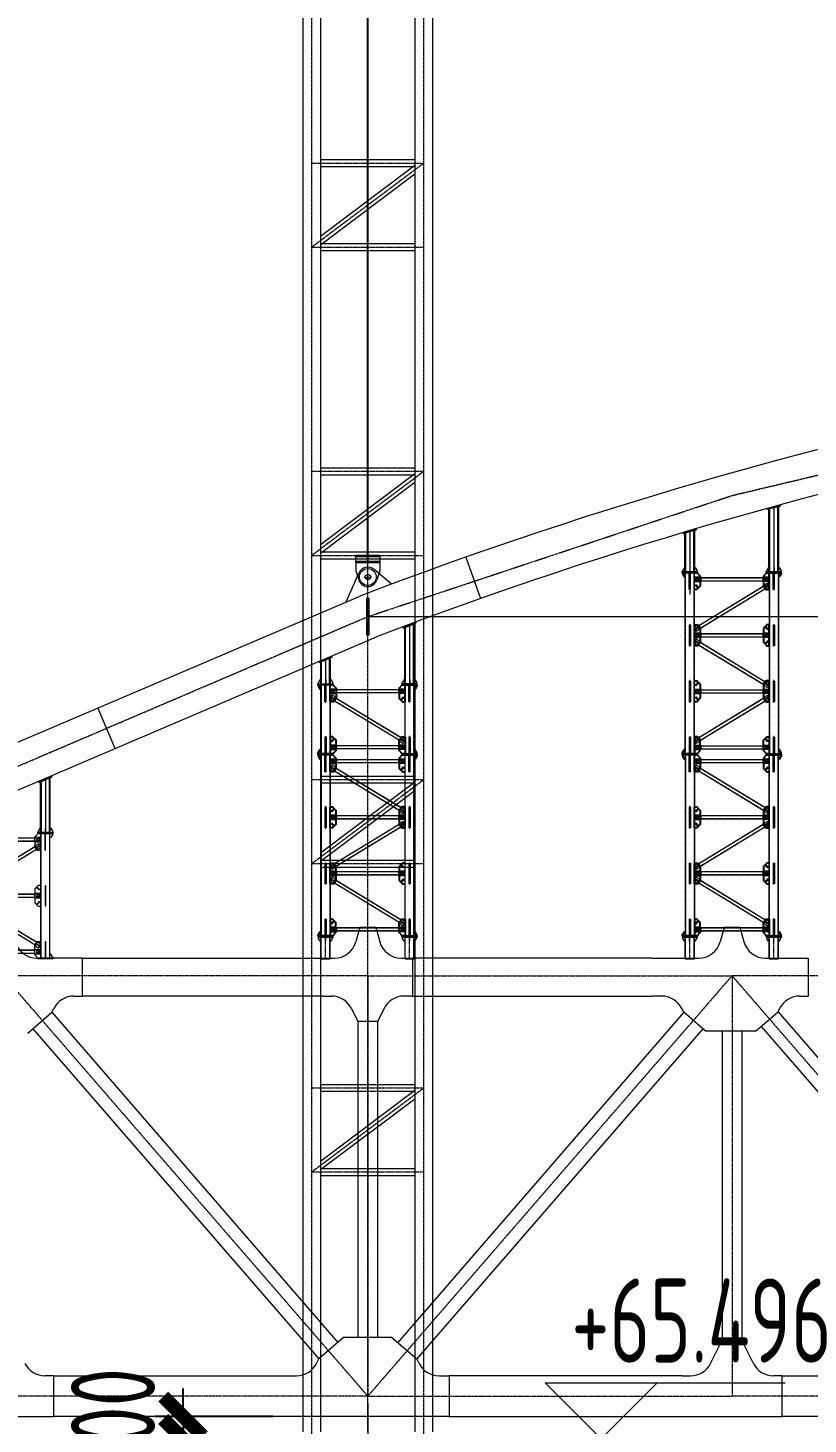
# Model space of a CAD drawing. Extents: x -2876908 to 633791, y -1383861 to 872234.
# Drawn here: x -1077950 to -1050106, y 748897 to 798713 of the extents above; entities that cross this region are included whole.
import ezdxf
from ezdxf.enums import TextEntityAlignment as Align

# ---------------------------------------------------------------- set-up
doc = ezdxf.new("R2010")
doc.units = 0
doc.header["$LTSCALE"] = 5
doc.header["$MEASUREMENT"] = 0
for name, pattern in [('ACAD_ISO10W100', [18, 12, -3, 0, -3]), ('CENTER', [2, 1.25, -0.25, 0.25, -0.25]), ('DASHED', [0.75, 0.5, -0.25])]:
    doc.linetypes.add(name, pattern=pattern)
doc.layers.get('0').update_dxf_attribs({"linetype": 'CONTINUOUS', "lineweight": 25})
doc.layers.get('DEFPOINTS').update_dxf_attribs({"color": 35, "linetype": 'CONTINUOUS', "lineweight": 13})
for name, color, linetype, lineweight in [('2细实线', 5, 'CONTINUOUS', 18), ('3中心线', 6, 'CENTER', 18), ('5标注', 3, 'CONTINUOUS', 15), ('6文本', 7, 'CONTINUOUS', 15), ('7边界线', 8, 'CONTINUOUS', 15), ('8轮廓线', 4, 'CONTINUOUS', 15), ('DIM', 3, 'CONTINUOUS', 0), ('STGJ_BOLT_THIN', 9, 'CONTINUOUS', 0), ('STXT_XG_END_THIN', 2, 'CONTINUOUS', 0), ('STXT_XG_THIN', 2, 'CONTINUOUS', 0), ('STXT_XG_TNDSH', 6, 'DASHED', 0)]:
    doc.layers.add(name, color=color, linetype=linetype, lineweight=lineweight)
doc.layers.add('M_Prof', color=2, linetype='CONTINUOUS')
doc.layers.add('M_Profx', color=2, linetype='CONTINUOUS')
doc.styles.add('TSSD_Dimension', font='tssdeng.shx', dxfattribs={"width": 0.7, "bigfont": 'hztxt.shx'})
doc.styles.add('TSSD_NORM', font='tssdeng.shx', dxfattribs={"width": 0.7, "bigfont": 'hztxt.shx'})
doc.dimstyles.new('TSSD_100_100', dxfattribs={"dimtxt": 300, "dimasz": 100, "dimexe": 100, "dimexo": 250, "dimgap": 100, "dimtad": 1, "dimdec": 0, "dimzin": 0, "dimdsep": 46, "dimtxsty": 'TSSD_Dimension', "dimblk": 'ARCHTICK', "dimblk1": 'ARCHTICK', "dimblk2": 'ARCHTICK', "dimcen": 0, "dimdle": 100, "dimclrt": 7, "dimadec": 0, "dimazin": 0, "dimtfac": 1, "dimtdec": 0, "dimtix": 1, "dimtmove": 2, "dimatfit": 3, "dimfxl": 1, "dimtolj": 1, "dimtzin": 0, "dimarcsym": 0})

# ---------------------------------------------------------------- blocks, each defined once
blk = doc.blocks.new('f234w2')
at = {"layer": '3中心线'}
for p, q in [((-404296, 1526), (-391296, -13474)), ((-391296, 1526), (-404296, 1526)), ((-378296, 1526), (-391296, -13474)), ((-391296, 1526), (-378296, 1526)), ((-391296, 1526), (-391296, -13474)), ((-378296, 1526), (-365296, -13474)), ((-365296, 1526), (-378296, 1526)), ((-378296, 1526), (-378296, -13474)), ((-391296, -13474), (-404296, -13474)), ((-391296, -13474), (-378296, -13474)), ((-365296, -13474), (-378296, -13474))]:
    blk.add_line(p, q, dxfattribs=at)
at = {"layer": '7边界线'}
for p, q in [((-391581, 3265), (-391723, 2741)), ((-391581, 3265), (-391012, 3265)), ((-391012, 3265), (-390870, 2741)), ((-378581, 3265), (-378723, 2741)), ((-378581, 3265), (-378012, 3265)), ((-378012, 3265), (-377870, 2741)), ((-401487, 2150), (-403098, 2150)), ((-401487, 2150), (-392893, 2150)), ((-401487, 2150), (-401487, 800)), ((-392893, 2150), (-392495, 2150)), ((-390098, 2150), (-389700, 2150)), ((-381159, 2150), (-389700, 2150)), ((-389700, 2150), (-389700, 800)), ((-381159, 2150), (-379495, 2150)), ((-377098, 2150), (-375582, 2150)), ((-375582, 2150), (-375582, 800)), ((-401787, 800), (-401487, 800)), ((-392893, 800), (-401487, 800)), ((-392893, 800), (-392593, 800)), ((-389700, 800), (-390000, 800)), ((-389700, 800), (-381159, 800)), ((-380806, 800), (-381159, 800)), ((-375882, 800), (-375582, 800)), ((-403426, -519), (-402571, 222)), ((-402571, 222), (-402503, 358)), ((-402571, 222), (-392365, -11554)), ((-391877, 358), (-391646, -104)), ((-390716, 358), (-390946, -104)), ((-380022, 222), (-390228, -11554)), ((-380022, 222), (-380090, 358)), ((-379249, -449), (-380022, 222)), ((-377453, -449), (-376655, 242)), ((-376655, 242), (-376597, 358)), ((-376655, 242), (-366585, -11376)), ((-403251, -368), (-393045, -12143)), ((-391646, -104), (-391646, -11376)), ((-390946, -104), (-391646, -104)), ((-390946, -104), (-390946, -11376)), ((-379342, -368), (-389548, -12143)), ((-377453, -449), (-379249, -449)), ((-378646, -449), (-378646, -11481)), ((-377946, -449), (-377946, -11481)), ((-377259, -281), (-367190, -11900)), ((-392160, -11376), (-393045, -12143)), ((-390433, -11376), (-392160, -11376)), ((-390433, -11376), (-389548, -12143)), ((-379060, -12308), (-378646, -11481)), ((-377946, -11481), (-378646, -11481)), ((-377533, -12308), (-377946, -11481)), ((-393127, -12308), (-393045, -12143)), ((-389466, -12308), (-389548, -12143)), ((-402518, -12750), (-402818, -12750)), ((-402518, -12750), (-402518, -14198)), ((-402518, -12750), (-394143, -12750)), ((-394143, -12750), (-393843, -12750)), ((-388750, -12750), (-388397, -12750)), ((-380075, -12750), (-388397, -12750)), ((-388397, -12750), (-388397, -14198)), ((-380075, -12750), (-379775, -12750)), ((-376518, -12750), (-376818, -12750)), ((-376518, -12750), (-376518, -14198)), ((-376518, -12750), (-368290, -12750)), ((-414080, -14198), (-402518, -14198)), ((-388397, -14198), (-402518, -14198)), ((-388397, -14198), (-376518, -14198)), ((-362303, -14198), (-376518, -14198))]:
    blk.add_line(p, q, dxfattribs=at)
for centre, start, end in [((-403098, 2950), 195.1751, 270), ((-392495, 2950), 270, 344.8249), ((-390098, 2950), 195.1751, 270), ((-379495, 2950), 270, 344.8249), ((-377098, 2950), 195.1751, 270), ((-401787, 0), 90, 153.4349), ((-392593, 0), 26.5651, 90), ((-390000, 0), 90, 153.4349), ((-380806, 0), 26.5651, 90), ((-375882, 0), 90, 153.4349), ((-402818, -11950), 206.5651, 270), ((-393843, -11950), 270, 333.4349), ((-388750, -11950), 206.5651, 270), ((-379775, -11950), 270, 333.4349), ((-376818, -11950), 206.5651, 270)]:
    blk.add_arc(centre, 800, start, end, dxfattribs=at)
blk = doc.blocks.new('立面图')
at = {"layer": '3中心线'}
blk.add_lwpolyline([(-439581, 934), (-430127, 5872), (-417127, 11428), (-404127, 15749), (-391127, 18835), (-378127, 20687), (-365127, 21305), (-352127, 20687), (-339127, 18835), (-326127, 15749), (-313127, 11428), (-300127, 5872), (-290673, 934)], dxfattribs=at)
at = {"layer": '7边界线', "ltscale": 0.1}
for p, q in [((-413621, 13551), (-413098, 12074)), ((-430464, 6583), (-417436, 12150)), ((-429817, 5150), (-416817, 10705)), ((-426137, 6722), (-426755, 8168))]:
    blk.add_line(p, q, dxfattribs=at)
for centre, radius, start, end in [((-361858, -133281), 155689, 100.89052, 110.91483), ((-362236, -131849), 152646, 100.85404, 110.95094)]:
    blk.add_arc(centre, radius, start, end, dxfattribs=at)
at = {"layer": '5标注'}
blk.add_blockref('f234w2', (-25830, -2913), dxfattribs=at)
blk = doc.blocks.new('63.5m')
at = {"layer": '3中心线', "ltscale": 0.05}
for p, q in [((-3685, -21653), (-3685, 37916)), ((-1685, -20396), (-1685, 37916)), ((315, -21653), (315, 37916)), ((-3685, 24877), (315, 24877)), ((-3685, 21877), (315, 24877)), ((-3685, 21877), (315, 21877)), ((-3685, 13877), (315, 13877)), ((-3685, 10877), (315, 13877)), ((-3685, 10877), (315, 10877)), ((-3685, 2877), (315, 2877)), ((-3685, -123), (315, 2877)), ((-3685, -123), (315, -123)), ((-3685, -11122), (315, -8123)), ((-3685, -8123), (315, -8123)), ((-3685, -11122), (315, -11122))]:
    blk.add_line(p, q, dxfattribs=at)
at = {"layer": '8轮廓线'}
for p, q in [((-4000, 37836), (-4000, -20396)), ((-3370, 37836), (-3370, -20396)), ((0, 37836), (0, -20396)), ((630, 37836), (630, -20396))]:
    blk.add_line(p, q, dxfattribs=at)
at = {"layer": '8轮廓线', "ltscale": 0.05}
for p, q in [((-3370, 25000), (0, 25000)), ((-3370, 22267), (0, 24794)), ((-3370, 24755), (0, 24755)), ((-3370, 21961), (0, 24488)), ((-3370, 22000), (0, 22000)), ((-3370, 21755), (0, 21755)), ((-3370, 14000), (0, 14000)), ((-3370, 11267), (0, 13794)), ((-3370, 13755), (0, 13755)), ((-3370, 10961), (0, 13488)), ((-3370, 11000), (0, 11000)), ((-3370, 10755), (0, 10755)), ((-3370, 3000), (0, 3000)), ((-3370, 267), (0, 2794)), ((-3370, 2755), (0, 2755)), ((-3370, -39), (0, 2488)), ((-3370, 0), (0, 0)), ((-3370, -245), (0, -245)), ((-3370, -8000), (0, -8000)), ((-3370, -10733), (0, -8206)), ((-3370, -8245), (0, -8245)), ((-3370, -11039), (0, -8512)), ((-3370, -11000), (0, -11000)), ((-3370, -11245), (0, -11245))]:
    blk.add_line(p, q, dxfattribs=at)
blk = doc.blocks.new('孔')
blk.add_circle((22022, 20887), 13.3)
at = {"layer": 'STGJ_BOLT_THIN'}
for p, q in [((21992, 20887), (22052, 20887)), ((22022, 20917), (22022, 20857))]:
    blk.add_line(p, q, dxfattribs=at)
blk = doc.blocks.new('hsldhflksfdjl')
at = {"color": 5}
for p, q in [((11524943, 547792), (11524943, 548395)), ((11524963, 547792), (11524963, 548395)), ((11524943, 547792), (11524963, 547792)), ((11527943, 546538), (11527943, 545935)), ((11527963, 546538), (11527943, 546538)), ((11527963, 546538), (11527963, 545935))]:
    blk.add_line(p, q, dxfattribs=at)
for p, q in [((11524963, 548213), (11524943, 548213)), ((11524963, 548186), (11524943, 548186)), ((11524963, 548143), (11524943, 548143)), ((11524963, 548116), (11524943, 548116)), ((11527943, 548213), (11527963, 548213)), ((11527943, 548186), (11527963, 548186)), ((11527943, 548143), (11527963, 548143)), ((11527943, 548116), (11527963, 548116)), ((11524963, 547950), (11524943, 547950)), ((11524963, 547924), (11524943, 547924)), ((11524963, 547914), (11524943, 547914)), ((11524963, 547887), (11524943, 547887)), ((11527943, 547950), (11527963, 547950)), ((11527943, 547924), (11527963, 547924)), ((11527943, 547914), (11527963, 547914)), ((11527943, 547887), (11527963, 547887)), ((11524963, 546442), (11524943, 546442)), ((11524963, 546415), (11524943, 546415)), ((11524963, 546405), (11524943, 546405)), ((11524963, 546379), (11524943, 546379)), ((11524963, 546213), (11524943, 546213)), ((11524963, 546186), (11524943, 546186)), ((11524963, 546143), (11524943, 546143)), ((11524963, 546116), (11524943, 546116)), ((11527943, 546442), (11527963, 546442)), ((11527943, 546415), (11527963, 546415)), ((11527943, 546405), (11527963, 546405)), ((11527943, 546379), (11527963, 546379)), ((11527943, 546213), (11527963, 546213)), ((11527943, 546186), (11527963, 546186)), ((11527943, 546143), (11527963, 546143)), ((11527943, 546116), (11527963, 546116))]:
    blk.add_line(p, q)
at = {"color": 241}
for p, q in [((11527943, 547792), (11527943, 548395)), ((11527963, 547792), (11527963, 548395)), ((11527963, 547792), (11527943, 547792)), ((11524943, 546538), (11524943, 545935)), ((11524943, 546538), (11524963, 546538)), ((11524963, 546538), (11524963, 545935))]:
    blk.add_line(p, q, dxfattribs=at)
at = {"color": 6}
for points in [[(11524691, 548415), (11525216, 548415), (11525216, 548395), (11524691, 548395)], [(11528216, 548415), (11527691, 548415), (11527691, 548395), (11528216, 548395)], [(11524691, 545915), (11525216, 545915), (11525216, 545935), (11524691, 545935)], [(11528216, 545915), (11527691, 545915), (11527691, 545935), (11528216, 545935)]]:
    blk.add_lwpolyline(points, close=True, dxfattribs=at)
for points in [[(11524691, 548395), (11524691, 548365), (11524761, 548245), (11524791, 548245)], [(11524691, 548395), (11524691, 548365), (11524761, 548245), (11524791, 548245)], [(11528216, 548395), (11528216, 548365), (11528146, 548245), (11528116, 548245)], [(11528216, 548395), (11528216, 548365), (11528146, 548245), (11528116, 548245)], [(11524691, 545935), (11524691, 545965), (11524761, 546085), (11524791, 546085)], [(11524691, 545935), (11524691, 545965), (11524761, 546085), (11524791, 546085)], [(11528216, 545935), (11528216, 545965), (11528146, 546085), (11528116, 546085)], [(11528216, 545935), (11528216, 545965), (11528146, 546085), (11528116, 546085)]]:
    blk.add_lwpolyline(points, dxfattribs=at)
at = {"color": 241}
for points in [[(11525116, 547792), (11525116, 548395), (11525216, 548395), (11525326, 548275), (11525326, 547945), (11525233, 547792), (11525116, 547792)], [(11527791, 546538), (11527791, 545935), (11527691, 545935), (11527580, 546055), (11527580, 546384), (11527674, 546538), (11527791, 546538)]]:
    blk.add_lwpolyline(points, dxfattribs=at)
at = {"color": 5}
for points in [[(11527791, 547792), (11527791, 548395), (11527691, 548395), (11527580, 548275), (11527580, 547913), (11527701, 547792), (11527791, 547792)], [(11525116, 546538), (11525116, 545935), (11525216, 545935), (11525326, 546055), (11525326, 546416), (11525205, 546538), (11525116, 546538)]]:
    blk.add_lwpolyline(points, dxfattribs=at)
at = {"layer": 'STXT_XG_END_THIN'}
for p, q in [((11524791, 548395), (11525116, 548395)), ((11528116, 548395), (11527791, 548395)), ((11524791, 545935), (11525116, 545935)), ((11528116, 545935), (11527791, 545935))]:
    blk.add_line(p, q, dxfattribs=at)
at = {"layer": 'STXT_XG_END_THIN', "color": 3}
for p, q in [((11525136, 548245), (11525136, 548085)), ((11525136, 548085), (11525346, 548085)), ((11527771, 548085), (11527771, 548245)), ((11525136, 546245), (11525136, 546085)), ((11525136, 546085), (11525346, 546085)), ((11527771, 546085), (11527771, 546245))]:
    blk.add_line(p, q, dxfattribs=at)
at = {"layer": 'STXT_XG_THIN', "color": 2}
for p, q in [((11524791, 548395), (11524791, 545935)), ((11525116, 548395), (11525116, 545935)), ((11527791, 545935), (11527791, 548395)), ((11528116, 545935), (11528116, 548395))]:
    blk.add_line(p, q, dxfattribs=at)
at = {"layer": 'STXT_XG_THIN', "color": 3}
for p, q in [((11525346, 548245), (11525136, 548245)), ((11525336, 548245), (11525336, 548085)), ((11525346, 548245), (11525346, 548085)), ((11527560, 548222), (11525346, 548222)), ((11527560, 548108), (11525346, 548108)), ((11527560, 548245), (11527560, 548085)), ((11527771, 548245), (11527560, 548245)), ((11527771, 548085), (11527560, 548085)), ((11527570, 548245), (11527570, 548085)), ((11525346, 546245), (11525136, 546245)), ((11525336, 546245), (11525336, 546085)), ((11525346, 546245), (11525346, 546085)), ((11527560, 546222), (11525346, 546222)), ((11527560, 546108), (11525346, 546108)), ((11527560, 546245), (11527560, 546085)), ((11527771, 546245), (11527560, 546245)), ((11527771, 546085), (11527560, 546085)), ((11527570, 546245), (11527570, 546085))]:
    blk.add_line(p, q, dxfattribs=at)
at = {"layer": 'STXT_XG_THIN', "color": 241}
for p, q in [((11525136, 547950), (11525184, 548029)), ((11525342, 547933), (11525184, 548029)), ((11525136, 547950), (11525136, 547871)), ((11525136, 547871), (11525259, 547796)), ((11525333, 547938), (11525250, 547801)), ((11525342, 547933), (11525259, 547796)), ((11527576, 546416), (11525271, 547816)), ((11527636, 546514), (11525330, 547913)), ((11527647, 546533), (11527564, 546396)), ((11527656, 546528), (11527573, 546391)), ((11527771, 546458), (11527647, 546533)), ((11527564, 546396), (11527723, 546300)), ((11527771, 546380), (11527723, 546300)), ((11527771, 546380), (11527771, 546458))]:
    blk.add_line(p, q, dxfattribs=at)
at = {"layer": 'STXT_XG_TNDSH', "color": 2}
for p, q in [((11524799, 548395), (11524799, 545935)), ((11525108, 548395), (11525108, 545935)), ((11527799, 545935), (11527799, 548395)), ((11528108, 545935), (11528108, 548395))]:
    blk.add_line(p, q, dxfattribs=at)
at = {"layer": 'STXT_XG_TNDSH', "color": 3}
for p, q in [((11527560, 548218), (11525346, 548218)), ((11527560, 548112), (11525346, 548112)), ((11527560, 546218), (11525346, 546218)), ((11527560, 546112), (11525346, 546112))]:
    blk.add_line(p, q, dxfattribs=at)
at = {"layer": 'STXT_XG_TNDSH', "color": 241}
for p, q in [((11527578, 546419), (11525273, 547819)), ((11527633, 546510), (11525328, 547910))]:
    blk.add_line(p, q, dxfattribs=at)
for p in [(11503159, 527312), (11503159, 527242), (11503229, 527312), (11503229, 527242), (11503159, 527050), (11503219, 527013)]:
    blk.add_blockref('孔', p)
at = {"xscale": -1}
for p in [(11549677, 527312), (11549677, 527242), (11549747, 527312), (11549747, 527242), (11549698, 527000), (11549747, 527050)]:
    blk.add_blockref('孔', p, dxfattribs=at)
at = {"xscale": -1, "rotation": 180}
for p in [(11503159, 567280), (11503159, 567087), (11503159, 567017), (11503208, 567329), (11503229, 567087), (11503229, 567017)]:
    blk.add_blockref('孔', p, dxfattribs=at)
at = {"rotation": 180}
for p in [(11549677, 567087), (11549677, 567017), (11549688, 567316), (11549747, 567280), (11549747, 567087), (11549747, 567017)]:
    blk.add_blockref('孔', p, dxfattribs=at)
blk = doc.blocks.new('flhdasdhfksfdjl')
at = {"color": 241}
for p, q in [((11534671, 549419), (11534671, 550022)), ((11534691, 549419), (11534691, 550022)), ((11534671, 549419), (11534691, 549419)), ((11537671, 548165), (11537671, 547419)), ((11537671, 548165), (11537691, 548165)), ((11537691, 548165), (11537691, 547419)), ((11537691, 547419), (11537671, 547419)), ((11534671, 546165), (11534671, 545562)), ((11534671, 546165), (11534691, 546165)), ((11534691, 546165), (11534691, 545562))]:
    blk.add_line(p, q, dxfattribs=at)
at = {"color": 5}
for p, q in [((11537671, 549419), (11537671, 550022)), ((11537691, 549419), (11537691, 550022)), ((11537671, 549419), (11537691, 549419)), ((11534671, 548165), (11534671, 547419)), ((11534671, 548165), (11534691, 548165)), ((11534691, 548165), (11534691, 547419)), ((11534691, 547419), (11534671, 547419)), ((11537671, 546165), (11537671, 545562)), ((11537671, 546165), (11537691, 546165)), ((11537691, 546165), (11537691, 545562))]:
    blk.add_line(p, q, dxfattribs=at)
for p, q in [((11534691, 549840), (11534671, 549840)), ((11534691, 549813), (11534671, 549813)), ((11534691, 549770), (11534671, 549770)), ((11534691, 549743), (11534671, 549743)), ((11534691, 549578), (11534671, 549578)), ((11534691, 549551), (11534671, 549551)), ((11534691, 549541), (11534671, 549541)), ((11534691, 549515), (11534671, 549515)), ((11537691, 549840), (11537671, 549840)), ((11537691, 549813), (11537671, 549813)), ((11537691, 549770), (11537671, 549770)), ((11537691, 549743), (11537671, 549743)), ((11537691, 549578), (11537671, 549578)), ((11537691, 549551), (11537671, 549551)), ((11537691, 549541), (11537671, 549541)), ((11537691, 549515), (11537671, 549515)), ((11534691, 548069), (11534671, 548069)), ((11534691, 548042), (11534671, 548042)), ((11534691, 548033), (11534671, 548033)), ((11534691, 548006), (11534671, 548006)), ((11537691, 548069), (11537671, 548069)), ((11537691, 548042), (11537671, 548042)), ((11537691, 548033), (11537671, 548033)), ((11537691, 548006), (11537671, 548006)), ((11534691, 547840), (11534671, 547840)), ((11534691, 547813), (11534671, 547813)), ((11534691, 547770), (11534671, 547770)), ((11534691, 547743), (11534671, 547743)), ((11534691, 547564), (11534671, 547564)), ((11534691, 547528), (11534671, 547528)), ((11537691, 547840), (11537671, 547840)), ((11537691, 547813), (11537671, 547813)), ((11537691, 547770), (11537671, 547770)), ((11537691, 547743), (11537671, 547743)), ((11537691, 547564), (11537671, 547564)), ((11537691, 547528), (11537671, 547528)), ((11534691, 546069), (11534671, 546069)), ((11534691, 546042), (11534671, 546042)), ((11534691, 546033), (11534671, 546033)), ((11534691, 546006), (11534671, 546006)), ((11537691, 546069), (11537671, 546069)), ((11537691, 546042), (11537671, 546042)), ((11537691, 546033), (11537671, 546033)), ((11537691, 546006), (11537671, 546006)), ((11534691, 545840), (11534671, 545840)), ((11534691, 545813), (11534671, 545813)), ((11534691, 545770), (11534671, 545770)), ((11534691, 545743), (11534671, 545743)), ((11537691, 545840), (11537671, 545840)), ((11537691, 545813), (11537671, 545813)), ((11537691, 545770), (11537671, 545770)), ((11537691, 545743), (11537671, 545743))]:
    blk.add_line(p, q)
at = {"color": 6}
for points in [[(11534418, 550042), (11534943, 550042), (11534943, 550022), (11534418, 550022)], [(11537943, 550042), (11537418, 550042), (11537418, 550022), (11537943, 550022)], [(11534418, 545542), (11534943, 545542), (11534943, 545562), (11534418, 545562)], [(11537943, 545542), (11537418, 545542), (11537418, 545562), (11537943, 545562)]]:
    blk.add_lwpolyline(points, close=True, dxfattribs=at)
for points in [[(11534418, 550022), (11534418, 549992), (11534488, 549872), (11534518, 549872)], [(11534418, 550022), (11534418, 549992), (11534488, 549872), (11534518, 549872)], [(11537943, 550022), (11537943, 549992), (11537873, 549872), (11537843, 549872)], [(11537943, 550022), (11537943, 549992), (11537873, 549872), (11537843, 549872)], [(11534418, 545562), (11534418, 545592), (11534488, 545712), (11534518, 545712)], [(11534418, 545562), (11534418, 545592), (11534488, 545712), (11534518, 545712)], [(11537943, 545562), (11537943, 545592), (11537873, 545712), (11537843, 545712)], [(11537943, 545562), (11537943, 545592), (11537873, 545712), (11537843, 545712)]]:
    blk.add_lwpolyline(points, dxfattribs=at)
at = {"color": 5}
for points in [[(11534843, 550022), (11534943, 550022), (11535054, 549902), (11535054, 549540), (11534932, 549419), (11534843, 549419)], [(11537518, 548165), (11537429, 548165), (11537308, 548043), (11537308, 547540), (11537429, 547419), (11537518, 547419)], [(11534843, 546165), (11534843, 545562), (11534943, 545562), (11535054, 545682), (11535054, 546043), (11534932, 546165), (11534843, 546165)]]:
    blk.add_lwpolyline(points, dxfattribs=at)
at = {"color": 241}
for points in [[(11537518, 550022), (11537418, 550022), (11537308, 549897), (11537308, 549572), (11537401, 549419), (11537518, 549419), (11537518, 550022)], [(11534843, 548165), (11534960, 548165), (11535054, 548011), (11535054, 547572), (11534960, 547419), (11534843, 547419), (11534843, 548165)], [(11537518, 546165), (11537518, 545562), (11537418, 545562), (11537308, 545687), (11537308, 546011), (11537401, 546165), (11537518, 546165)]]:
    blk.add_lwpolyline(points, dxfattribs=at)
at = {"layer": 'DIM'}
for p, q in [((11537518, 546210), (11537518, 546547)), ((11534843, 545997), (11534843, 546449))]:
    blk.add_line(p, q, dxfattribs=at)
at = {"layer": 'STXT_XG_END_THIN'}
for p, q in [((11534518, 550022), (11534843, 550022)), ((11537843, 550022), (11537518, 550022)), ((11534518, 545562), (11534843, 545562)), ((11537843, 545562), (11537518, 545562))]:
    blk.add_line(p, q, dxfattribs=at)
at = {"layer": 'STXT_XG_END_THIN', "color": 3}
for p, q in [((11534863, 549872), (11534863, 549712)), ((11534863, 549712), (11535074, 549712)), ((11537498, 549712), (11537498, 549872)), ((11534863, 547872), (11534863, 547712)), ((11534863, 547712), (11535074, 547712)), ((11537498, 547712), (11537498, 547872)), ((11534863, 545872), (11534863, 545712)), ((11534863, 545712), (11535074, 545712)), ((11537498, 545712), (11537498, 545872))]:
    blk.add_line(p, q, dxfattribs=at)
at = {"layer": 'STXT_XG_THIN', "color": 2}
for p, q in [((11534518, 550022), (11534518, 545562)), ((11534843, 550022), (11534843, 545562)), ((11537518, 545562), (11537518, 550022)), ((11537843, 545562), (11537843, 550022))]:
    blk.add_line(p, q, dxfattribs=at)
at = {"layer": 'STXT_XG_THIN', "color": 3}
for p, q in [((11535074, 549872), (11534863, 549872)), ((11535064, 549872), (11535064, 549712)), ((11535074, 549872), (11535074, 549712)), ((11537288, 549849), (11535074, 549849)), ((11537288, 549735), (11535074, 549735)), ((11537288, 549872), (11537288, 549712)), ((11537498, 549872), (11537288, 549872)), ((11537498, 549712), (11537288, 549712)), ((11537298, 549872), (11537298, 549712)), ((11535074, 547872), (11534863, 547872)), ((11535064, 547872), (11535064, 547712)), ((11535074, 547872), (11535074, 547712)), ((11537288, 547849), (11535074, 547849)), ((11537288, 547735), (11535074, 547735)), ((11537288, 547872), (11537288, 547712)), ((11537498, 547872), (11537288, 547872)), ((11537498, 547712), (11537288, 547712)), ((11537298, 547872), (11537298, 547712)), ((11535074, 545872), (11534863, 545872)), ((11535064, 545872), (11535064, 545712)), ((11535074, 545872), (11535074, 545712)), ((11537288, 545849), (11535074, 545849)), ((11537288, 545735), (11535074, 545735)), ((11537288, 545872), (11537288, 545712)), ((11537498, 545872), (11537288, 545872)), ((11537498, 545712), (11537288, 545712)), ((11537298, 545872), (11537298, 545712))]:
    blk.add_line(p, q, dxfattribs=at)
at = {"layer": 'STXT_XG_THIN', "color": 241}
for p, q in [((11537304, 549540), (11534998, 548141)), ((11537292, 549560), (11537450, 549656)), ((11537375, 549423), (11537292, 549560)), ((11537383, 549428), (11537300, 549565)), ((11537498, 549498), (11537375, 549423)), ((11537498, 549577), (11537450, 549656)), ((11537498, 549577), (11537498, 549498)), ((11537363, 549443), (11535057, 548043)), ((11534863, 548085), (11534986, 548160)), ((11534863, 548007), (11534863, 548085)), ((11534863, 548007), (11534911, 547927)), ((11535069, 548023), (11534911, 547927)), ((11535061, 548018), (11534978, 548155)), ((11535069, 548023), (11534986, 548160)), ((11534863, 547577), (11534911, 547656)), ((11534863, 547577), (11534863, 547498)), ((11534863, 547498), (11534986, 547423)), ((11535069, 547560), (11534911, 547656)), ((11535061, 547565), (11534978, 547428)), ((11535069, 547560), (11534986, 547423)), ((11537363, 546141), (11535057, 547540)), ((11537304, 546043), (11534998, 547443)), ((11537375, 546160), (11537292, 546023)), ((11537292, 546023), (11537450, 545927)), ((11537383, 546155), (11537300, 546018)), ((11537498, 546085), (11537375, 546160)), ((11537498, 546007), (11537450, 545927)), ((11537498, 546007), (11537498, 546085))]:
    blk.add_line(p, q, dxfattribs=at)
at = {"layer": 'STXT_XG_TNDSH', "color": 2}
for p, q in [((11534526, 550022), (11534526, 545562)), ((11534835, 550022), (11534835, 545562)), ((11537526, 545562), (11537526, 550022)), ((11537835, 545562), (11537835, 550022))]:
    blk.add_line(p, q, dxfattribs=at)
at = {"layer": 'STXT_XG_TNDSH', "color": 241}
for p, q in [((11537306, 549537), (11535000, 548137)), ((11537361, 549446), (11535055, 548047)), ((11537361, 546137), (11535055, 547537)), ((11537306, 546047), (11535000, 547446))]:
    blk.add_line(p, q, dxfattribs=at)
at = {"layer": 'STXT_XG_TNDSH', "color": 3}
for p, q in [((11537288, 549845), (11535074, 549845)), ((11537288, 549739), (11535074, 549739)), ((11537288, 547845), (11535074, 547845)), ((11537288, 547739), (11535074, 547739)), ((11537288, 545845), (11535074, 545845)), ((11537288, 545739), (11535074, 545739))]:
    blk.add_line(p, q, dxfattribs=at)
for p in [(11512886, 528939), (11512886, 528869), (11512886, 528677), (11512936, 528627), (11512956, 528939), (11512956, 528869), (11512886, 526939), (11512886, 526869), (11512886, 526677), (11512946, 526640), (11512956, 526939), (11512956, 526869)]:
    blk.add_blockref('孔', p)
at = {"xscale": -1}
for p in [(11559405, 528939), (11559405, 528869), (11559415, 528640), (11559475, 528939), (11559475, 528869), (11559475, 528677), (11559405, 526939), (11559405, 526869), (11559425, 526627), (11559475, 526939), (11559475, 526869), (11559475, 526677)]:
    blk.add_blockref('孔', p, dxfattribs=at)
at = {"xscale": -1, "rotation": 180}
for p in [(11512886, 568907), (11512946, 568943), (11512886, 566907), (11512936, 566956), (11512886, 566714), (11512886, 566644), (11512956, 566714), (11512956, 566644)]:
    blk.add_blockref('孔', p, dxfattribs=at)
at = {"rotation": 180}
for p in [(11559425, 568956), (11559475, 568907), (11559415, 566943), (11559475, 566907), (11559405, 566714), (11559405, 566644), (11559475, 566714), (11559475, 566644)]:
    blk.add_blockref('孔', p, dxfattribs=at)
blk = doc.blocks.new('6.5M11')
at = {"color": 5}
for p, q in [((128499, 27955), (128499, 28558)), ((128519, 27955), (128519, 28558)), ((128519, 27955), (128499, 27955)), ((128499, 24701), (128499, 23955)), ((128499, 24701), (128519, 24701)), ((128519, 24701), (128519, 23955)), ((128519, 23955), (128499, 23955))]:
    blk.add_line(p, q, dxfattribs=at)
for p, q in [((128499, 28377), (128519, 28377)), ((128499, 28350), (128519, 28350)), ((128499, 28307), (128519, 28307)), ((128499, 28280), (128519, 28280)), ((128499, 28114), (128519, 28114)), ((128499, 28088), (128519, 28088)), ((128499, 28078), (128519, 28078)), ((128499, 28051), (128519, 28051)), ((128499, 26605), (128519, 26605)), ((128499, 26579), (128519, 26579)), ((128499, 26569), (128519, 26569)), ((128499, 26543), (128519, 26543)), ((128499, 26377), (128519, 26377)), ((128499, 26350), (128519, 26350)), ((128499, 26307), (128519, 26307)), ((128499, 26280), (128519, 26280)), ((128499, 26101), (128519, 26101)), ((128499, 26065), (128519, 26065)), ((128519, 24605), (128499, 24605)), ((128519, 24579), (128499, 24579)), ((128519, 24569), (128499, 24569)), ((128519, 24543), (128499, 24543)), ((128519, 24377), (128499, 24377)), ((128519, 24350), (128499, 24350)), ((128519, 24307), (128499, 24307)), ((128519, 24280), (128499, 24280)), ((128519, 24101), (128499, 24101)), ((128519, 24065), (128499, 24065)), ((128519, 22605), (128499, 22605)), ((128519, 22579), (128499, 22579)), ((128519, 22569), (128499, 22569)), ((128519, 22543), (128499, 22543)), ((128519, 22377), (128499, 22377)), ((128519, 22350), (128499, 22350)), ((128519, 22307), (128499, 22307)), ((128519, 22280), (128499, 22280))]:
    blk.add_line(p, q)
at = {"color": 241}
for p, q in [((128499, 26701), (128499, 25955)), ((128519, 26701), (128499, 26701)), ((128519, 26701), (128519, 25955)), ((128499, 25955), (128519, 25955)), ((128499, 22701), (128499, 22093)), ((128499, 22701), (128519, 22701)), ((128519, 22701), (128519, 22093))]:
    blk.add_line(p, q, dxfattribs=at)
at = {"color": 6}
for points in [[(128247, 28578), (128772, 28578), (128772, 28558), (128247, 28558)], [(128247, 22078), (128772, 22078), (128772, 22098), (128247, 22098)]]:
    blk.add_lwpolyline(points, close=True, dxfattribs=at)
for points in [[(128247, 28558), (128247, 28528), (128317, 28408), (128347, 28408)], [(128247, 28558), (128247, 28528), (128317, 28408), (128347, 28408)], [(128247, 22098), (128247, 22128), (128317, 22248), (128347, 22248)], [(128247, 22098), (128247, 22128), (128317, 22248), (128347, 22248)]]:
    blk.add_lwpolyline(points, dxfattribs=at)
at = {"color": 241}
for points in [[(128672, 28558), (128772, 28558), (128882, 28438), (128882, 28109), (128789, 27955), (128672, 27955), (128672, 28558)], [(128672, 24701), (128789, 24701), (128882, 24548), (128882, 24109), (128789, 23955), (128672, 23955), (128672, 24701)]]:
    blk.add_lwpolyline(points, dxfattribs=at)
at = {"color": 5}
for points in [[(128672, 26701), (128761, 26701), (128882, 26580), (128882, 26077), (128761, 25955), (128672, 25955), (128672, 26701)], [(128672, 22701), (128672, 22098), (128772, 22098), (128882, 22218), (128882, 22580), (128761, 22701), (128672, 22701)]]:
    blk.add_lwpolyline(points, dxfattribs=at)
at = {"layer": 'STXT_XG_END_THIN'}
for p, q in [((128347, 28558), (128672, 28558)), ((128347, 22098), (128672, 22098))]:
    blk.add_line(p, q, dxfattribs=at)
at = {"layer": 'STXT_XG_THIN', "color": 2}
for p, q in [((128347, 28558), (128347, 22098)), ((128672, 28558), (128672, 22098))]:
    blk.add_line(p, q, dxfattribs=at)
at = {"layer": 'STXT_XG_TNDSH', "color": 2}
for p, q in [((128355, 28558), (128355, 22098)), ((128664, 28558), (128664, 22098))]:
    blk.add_line(p, q, dxfattribs=at)
for p in [(106715, 7476), (106715, 7406), (106715, 7213), (106775, 7177), (106785, 7476), (106785, 7406), (106715, 5476), (106715, 5406), (106715, 5213), (106765, 5164), (106785, 5476), (106785, 5406), (106715, 3476), (106715, 3406), (106715, 3213), (106775, 3177), (106785, 3476), (106785, 3406)]:
    blk.add_blockref('孔', p)
at = {"xscale": -1, "rotation": 180}
for p in [(106715, 47443), (106765, 47493), (106715, 47251), (106715, 47181), (106785, 47251), (106785, 47181), (106715, 45443), (106775, 45480), (106715, 43443), (106765, 43493), (106715, 43251), (106715, 43181), (106785, 43251), (106785, 43181)]:
    blk.add_blockref('孔', p, dxfattribs=at)
blk = doc.blocks.new('6.5M222')
at = {"color": 241}
for p, q in [((130499, 27955), (130499, 28558)), ((130519, 27955), (130519, 28558)), ((130519, 27955), (130499, 27955)), ((130499, 24701), (130499, 23955)), ((130499, 24701), (130519, 24701)), ((130519, 24701), (130519, 23955)), ((130519, 23955), (130499, 23955))]:
    blk.add_line(p, q, dxfattribs=at)
for p, q in [((130499, 28377), (130519, 28377)), ((130499, 28350), (130519, 28350)), ((130499, 28307), (130519, 28307)), ((130499, 28280), (130519, 28280)), ((130499, 28114), (130519, 28114)), ((130499, 28088), (130519, 28088)), ((130499, 28078), (130519, 28078)), ((130499, 28051), (130519, 28051)), ((130499, 26605), (130519, 26605)), ((130499, 26579), (130519, 26579)), ((130499, 26569), (130519, 26569)), ((130499, 26543), (130519, 26543)), ((130499, 26377), (130519, 26377)), ((130499, 26350), (130519, 26350)), ((130499, 26307), (130519, 26307)), ((130499, 26280), (130519, 26280)), ((130499, 26101), (130519, 26101)), ((130499, 26065), (130519, 26065)), ((130519, 24605), (130499, 24605)), ((130519, 24579), (130499, 24579)), ((130519, 24569), (130499, 24569)), ((130519, 24543), (130499, 24543)), ((130519, 24377), (130499, 24377)), ((130519, 24350), (130499, 24350)), ((130519, 24307), (130499, 24307)), ((130519, 24280), (130499, 24280)), ((130519, 24101), (130499, 24101)), ((130519, 24065), (130499, 24065)), ((130499, 22605), (130519, 22605)), ((130499, 22579), (130519, 22579)), ((130499, 22569), (130519, 22569)), ((130499, 22543), (130519, 22543)), ((130499, 22377), (130519, 22377)), ((130499, 22350), (130519, 22350)), ((130499, 22307), (130519, 22307)), ((130499, 22280), (130519, 22280))]:
    blk.add_line(p, q)
at = {"color": 5}
for p, q in [((130499, 26701), (130499, 25955)), ((130519, 26701), (130499, 26701)), ((130519, 26701), (130519, 25955)), ((130499, 25955), (130519, 25955)), ((130499, 22701), (130499, 22098)), ((130519, 22701), (130499, 22701)), ((130519, 22701), (130519, 22098))]:
    blk.add_line(p, q, dxfattribs=at)
for points in [[(130347, 28558), (130247, 28558), (130137, 28438), (130137, 28077), (130258, 27955), (130347, 27955)], [(130347, 24701), (130258, 24701), (130137, 24580), (130137, 24077), (130258, 23955), (130347, 23955)]]:
    blk.add_lwpolyline(points, dxfattribs=at)
at = {"color": 6}
for points in [[(130772, 28578), (130247, 28578), (130247, 28558), (130772, 28558)], [(130772, 22078), (130247, 22078), (130247, 22098), (130772, 22098)]]:
    blk.add_lwpolyline(points, close=True, dxfattribs=at)
for points in [[(130772, 28558), (130772, 28528), (130702, 28408), (130672, 28408)], [(130772, 28558), (130772, 28528), (130702, 28408), (130672, 28408)], [(130772, 22098), (130772, 22128), (130702, 22248), (130672, 22248)], [(130772, 22098), (130772, 22128), (130702, 22248), (130672, 22248)]]:
    blk.add_lwpolyline(points, dxfattribs=at)
at = {"color": 241}
for points in [[(130347, 26701), (130230, 26701), (130137, 26548), (130137, 26109), (130230, 25955), (130347, 25955), (130347, 26701)], [(130347, 22701), (130347, 22098), (130247, 22098), (130137, 22218), (130137, 22548), (130230, 22701), (130347, 22701)]]:
    blk.add_lwpolyline(points, dxfattribs=at)
at = {"layer": 'STXT_XG_END_THIN'}
for p, q in [((130672, 28558), (130347, 28558)), ((130672, 22098), (130347, 22098))]:
    blk.add_line(p, q, dxfattribs=at)
at = {"layer": 'STXT_XG_THIN', "color": 2}
for p, q in [((130347, 22098), (130347, 28558)), ((130672, 22098), (130672, 28558))]:
    blk.add_line(p, q, dxfattribs=at)
at = {"layer": 'STXT_XG_TNDSH', "color": 2}
for p, q in [((130355, 22098), (130355, 28558)), ((130664, 22098), (130664, 28558))]:
    blk.add_line(p, q, dxfattribs=at)
at = {"xscale": -1}
for p in [(152234, 7476), (152234, 7406), (152254, 7164), (152304, 7476), (152304, 7406), (152304, 7213), (152234, 5476), (152234, 5406), (152244, 5177), (152304, 5476), (152304, 5406), (152304, 5213), (152234, 3476), (152234, 3406), (152254, 3164), (152304, 3476), (152304, 3406), (152304, 3213)]:
    blk.add_blockref('孔', p, dxfattribs=at)
at = {"rotation": 180}
for p in [(152244, 47480), (152304, 47443), (152254, 45493), (152304, 45443), (152244, 43480), (152304, 43443), (152234, 43251), (152234, 43181), (152304, 43251), (152304, 43181)]:
    blk.add_blockref('孔', p, dxfattribs=at)
blk = doc.blocks.new('sahdlfhaskfhkjs')
at = {"layer": 'STXT_XG_END_THIN', "color": 3}
for p, q in [((11556664, 547825), (11556664, 547665)), ((11556664, 547665), (11556874, 547665)), ((11559299, 547665), (11559299, 547825)), ((11556664, 545825), (11556664, 545665)), ((11556664, 545665), (11556874, 545665)), ((11559299, 545665), (11559299, 545825)), ((11556664, 543825), (11556664, 543665)), ((11556664, 543665), (11556874, 543665)), ((11559299, 543665), (11559299, 543825)), ((11556664, 541825), (11556664, 541665)), ((11556664, 541665), (11556874, 541665)), ((11559299, 541665), (11559299, 541825))]:
    blk.add_line(p, q, dxfattribs=at)
at = {"layer": 'STXT_XG_THIN', "color": 3}
for p, q in [((11556874, 547825), (11556664, 547825)), ((11556864, 547825), (11556864, 547665)), ((11556874, 547825), (11556874, 547665)), ((11559089, 547802), (11556874, 547802)), ((11559089, 547688), (11556874, 547688)), ((11559089, 547825), (11559089, 547665)), ((11559299, 547825), (11559089, 547825)), ((11559299, 547665), (11559089, 547665)), ((11559099, 547825), (11559099, 547665)), ((11556874, 545825), (11556664, 545825)), ((11556864, 545825), (11556864, 545665)), ((11556874, 545825), (11556874, 545665)), ((11559089, 545802), (11556874, 545802)), ((11559089, 545688), (11556874, 545688)), ((11559089, 545825), (11559089, 545665)), ((11559299, 545825), (11559089, 545825)), ((11559299, 545665), (11559089, 545665)), ((11559099, 545825), (11559099, 545665)), ((11556874, 543825), (11556664, 543825)), ((11556864, 543825), (11556864, 543665)), ((11556874, 543825), (11556874, 543665)), ((11559089, 543802), (11556874, 543802)), ((11559089, 543688), (11556874, 543688)), ((11559089, 543825), (11559089, 543665)), ((11559299, 543825), (11559089, 543825)), ((11559299, 543665), (11559089, 543665)), ((11559099, 543825), (11559099, 543665)), ((11556874, 541825), (11556664, 541825)), ((11556864, 541825), (11556864, 541665)), ((11556874, 541825), (11556874, 541665)), ((11559089, 541802), (11556874, 541802)), ((11559089, 541688), (11556874, 541688)), ((11559089, 541825), (11559089, 541665)), ((11559299, 541825), (11559089, 541825)), ((11559299, 541665), (11559089, 541665)), ((11559099, 541825), (11559099, 541665))]:
    blk.add_line(p, q, dxfattribs=at)
at = {"layer": 'STXT_XG_THIN', "color": 241}
for p, q in [((11556664, 547530), (11556712, 547609)), ((11556664, 547530), (11556664, 547451)), ((11556870, 547513), (11556712, 547609)), ((11556862, 547519), (11556779, 547382)), ((11556870, 547513), (11556787, 547377)), ((11559164, 546094), (11556858, 547494)), ((11556664, 547451), (11556787, 547377)), ((11559105, 545997), (11556799, 547396)), ((11559176, 546114), (11559093, 545977)), ((11559184, 546108), (11559101, 545972)), ((11559299, 546039), (11559176, 546114)), ((11559299, 545960), (11559299, 546039)), ((11559105, 545494), (11556799, 544094)), ((11559093, 545977), (11559251, 545881)), ((11559093, 545513), (11559251, 545609)), ((11559176, 545377), (11559093, 545513)), ((11559184, 545382), (11559101, 545519)), ((11559299, 545960), (11559251, 545881)), ((11559299, 545530), (11559251, 545609)), ((11559299, 545530), (11559299, 545451)), ((11559164, 545396), (11556858, 543997)), ((11559299, 545451), (11559176, 545377)), ((11556664, 544039), (11556787, 544114)), ((11556664, 543960), (11556664, 544039)), ((11556862, 543972), (11556779, 544108)), ((11556870, 543977), (11556787, 544114)), ((11556664, 543960), (11556712, 543881)), ((11556664, 543530), (11556712, 543609)), ((11556664, 543530), (11556664, 543451)), ((11556870, 543977), (11556712, 543881)), ((11556870, 543513), (11556712, 543609)), ((11556862, 543519), (11556779, 543382)), ((11556870, 543513), (11556787, 543377)), ((11559164, 542094), (11556858, 543494)), ((11556664, 543451), (11556787, 543377)), ((11559105, 541997), (11556799, 543396)), ((11559176, 542114), (11559093, 541977)), ((11559184, 542108), (11559101, 541972)), ((11559299, 542039), (11559176, 542114)), ((11559299, 541960), (11559299, 542039)), ((11559093, 541977), (11559251, 541881)), ((11559299, 541960), (11559251, 541881))]:
    blk.add_line(p, q, dxfattribs=at)
at = {"layer": 'STXT_XG_TNDSH', "color": 241}
for p, q in [((11559162, 546091), (11556856, 547490)), ((11559107, 546000), (11556801, 547400)), ((11559107, 545490), (11556801, 544091)), ((11559162, 545400), (11556856, 544000)), ((11559107, 542000), (11556801, 543400)), ((11559162, 542091), (11556856, 543490))]:
    blk.add_line(p, q, dxfattribs=at)
at = {"layer": 'STXT_XG_TNDSH', "color": 3}
for p, q in [((11559089, 547798), (11556874, 547798)), ((11559089, 547692), (11556874, 547692)), ((11559089, 545798), (11556874, 545798)), ((11559089, 545692), (11556874, 545692)), ((11559089, 543798), (11556874, 543798)), ((11559089, 543692), (11556874, 543692)), ((11559089, 541798), (11556874, 541798)), ((11559089, 541692), (11556874, 541692))]:
    blk.add_line(p, q, dxfattribs=at)
for name, p in [('6.5M11', (11427972, 519417)), ('6.5M222', (11428972, 519417))]:
    blk.add_blockref(name, p)
blk = doc.blocks.new('hslhfkdjsdkjf')
at = {"color": 6}
for p, q in [((10440927, 1364081), (10440927, 1364061)), ((10441452, 1364081), (10441452, 1364061))]:
    blk.add_line(p, q, dxfattribs=at)
blk.add_line((10441026, 1363281), (10441352, 1363281))
at = {"layer": 'DIM', "color": 6}
for p, q in [((10440927, 1364081), (10441452, 1364081)), ((10440927, 1364061), (10441452, 1364061)), ((10440927, 1364061), (10440927, 1364030)), ((10440997, 1363910), (10440927, 1364030)), ((10441184, 1363910), (10441184, 1364061)), ((10441194, 1363910), (10441194, 1364061)), ((10441382, 1363910), (10441452, 1364030)), ((10441452, 1364061), (10441452, 1364030)), ((10440997, 1363910), (10441026, 1363910)), ((10441184, 1363910), (10441194, 1363910)), ((10441382, 1363910), (10441352, 1363910))]:
    blk.add_line(p, q, dxfattribs=at)
at = {"layer": 'DIM', "color": 2}
for p, q in [((10441026, 1363281), (10441026, 1364061)), ((10441034, 1363281), (10441034, 1364061)), ((10441344, 1363281), (10441344, 1364061)), ((10441352, 1363281), (10441352, 1364061))]:
    blk.add_line(p, q, dxfattribs=at)
at = {"layer": 'DIM', "color": 1, "linetype": 'ACAD_ISO10W100', "ltscale": 0.02}
blk.add_line((10441189, 1363281), (10441189, 1364081), dxfattribs=at)
blk = doc.blocks.new('tisheng')
at = {"layer": '2细实线'}
for p, q in [((-104446, -22100), (-104446, -22430)), ((-104032, -22156), (-104000, -22156)), ((-103586, -22100), (-103586, -22430)), ((-104446, -22430), (-104339, -22756)), ((-103586, -22430), (-103693, -22756)), ((-104016, -24063), (-16, -24063))]:
    blk.add_line(p, q, dxfattribs=at)
at = {"layer": '2细实线', "ltscale": 60}
for p, q in [((-103165, -22905), (-103792, -22382)), ((-104785, -23540), (-104337, -22511)), ((-104016, -22781), (-104016, -22520))]:
    blk.add_line(p, q, dxfattribs=at)
at = {"layer": '2细实线'}
blk.add_lwpolyline([(-104000, -22156), (-104000, 13061), (-104032, 13061), (-104032, -22156)], dxfattribs=at)
for points in [[(-104446, -21916), (-103586, -21916), (-103586, -21886), (-104446, -21886)], [(-104446, -21886), (-103586, -21886), (-103586, -22130), (-104446, -22130)], [(-104446, -22130), (-103586, -22130), (-103586, -22100), (-104446, -22100)], [(-103966, -23413), (-104066, -23413), (-104066, -24713), (-103966, -24713)]]:
    blk.add_lwpolyline(points, close=True, dxfattribs=at)
at = {"layer": '2细实线', "ltscale": 60}
for radius in [300, 100]:
    blk.add_circle((-104016, -22650), radius, dxfattribs=at)
at = {"layer": '2细实线'}
for radius in [300, 100]:
    blk.add_circle((-104016, -22650), radius, dxfattribs=at)
at = {"layer": '2细实线', "ltscale": 60}
blk.add_arc((-104016, -22650), 350, 50.1455, 156.4654, dxfattribs=at)
at = {"layer": '2细实线'}
blk.add_arc((-104016, -22650), 340, 198.1623, 341.8376, dxfattribs=at)
at = {"layer": '3中心线', "ltscale": 60}
blk.add_line((-104147, -22650), (-103885, -22650), dxfattribs=at)
blk = doc.blocks.new('_ArchTick')
at = {"color": 0, "linetype": 'ByBlock', "const_width": 0.5}
blk.add_lwpolyline([(-0.707, -0.707), (0.707, 0.707)], dxfattribs=at)
blk = doc.blocks.new('*D1801')
at = {"layer": 'DEFPOINTS', "color": 0, "transparency": 16777216}
for p in [(-1066708, 749169), (-1072414, 748369), (-1066708, 748369)]:
    blk.add_point(p, dxfattribs=at)
at = {"layer": 'DIM', "color": 0, "lineweight": -2, "transparency": 16777216}
for p, q in [((-1072414, 749169), (-1072414, 750169)), ((-1072414, 749169), (-1072414, 748369)), ((-1069208, 748369), (-1073414, 748369)), ((-1072414, 748369), (-1072414, 747369))]:
    blk.add_line(p, q, dxfattribs=at)
at = {"layer": 'DIM', "color": 0, "linetype": 'ByBlock', "lineweight": -2, "transparency": 16777216}
blk.add_line((-1069208, 749169), (-1073414, 749169), dxfattribs=at)
at = {"layer": 'DIM', "color": 0, "lineweight": -2, "transparency": 16777216, "xscale": 1000, "yscale": 1000, "zscale": 1000}
for p, rotation in [((-1072414, 749169), 270), ((-1072414, 748369), 90)]:
    blk.add_blockref('_ArchTick', p, dxfattribs=dict(at, rotation=rotation))
at = {"layer": 'DIM', "color": 7, "transparency": 16777216, "insert": (-1074914, 748769), "char_height": 3000, "attachment_point": 5, "rotation": 90, "style": 'TSSD_Dimension'}
blk.add_mtext('\\A1;800', dxfattribs=at)
blk = doc.blocks.new('*D1802')
at = {"layer": 'DEFPOINTS', "color": 0, "transparency": 16777216}
for p in [(-1069308, 748369), (-1072414, 728419), (-1069021, 728419)]:
    blk.add_point(p, dxfattribs=at)
at = {"layer": 'DIM', "color": 0, "lineweight": -2, "transparency": 16777216}
for p, q in [((-1072414, 749369), (-1072414, 727419)), ((-1071521, 728419), (-1073414, 728419))]:
    blk.add_line(p, q, dxfattribs=at)
at = {"layer": 'DIM', "color": 0, "linetype": 'ByBlock', "lineweight": -2, "transparency": 16777216}
blk.add_line((-1071808, 748369), (-1073414, 748369), dxfattribs=at)
at = {"layer": 'DIM', "color": 0, "lineweight": -2, "transparency": 16777216, "xscale": 1000, "yscale": 1000, "zscale": 1000}
for p, rotation in [((-1072414, 748369), 90), ((-1072414, 728419), 270)]:
    blk.add_blockref('_ArchTick', p, dxfattribs=dict(at, rotation=rotation))
at = {"layer": 'DIM', "color": 7, "transparency": 16777216, "insert": (-1074914, 738394), "char_height": 3000, "attachment_point": 5, "rotation": 90, "style": 'TSSD_Dimension'}
blk.add_mtext('\\A1;19950', dxfattribs=at)

msp = doc.modelspace()

# ---------------------------------------------------------------- linework, layer by layer
for p, q in [((-1054590.037, 779293.227), (-1054590.037, 779313.227)), ((-1054065.037, 779293.227), (-1054065.037, 779313.227)), ((-1051590.037, 779293.227), (-1051590.037, 779313.227)), ((-1051065.037, 779293.227), (-1051065.037, 779313.227)), ((-1067590.038, 775293.227), (-1067590.038, 775313.227)), ((-1067065.038, 775293.227), (-1067065.038, 775313.227)), ((-1064590.038, 775293.227), (-1064590.038, 775313.227)), ((-1064065.038, 775293.227), (-1064065.038, 775313.227)), ((-1077590.038, 769993.227), (-1077590.038, 770013.227)), ((-1077065.038, 769993.227), (-1077065.038, 770013.227))]:
    msp.add_line(p, q)
at = {"layer": '3中心线', "ltscale": 500}
msp.add_line((-1065821.069, 749643.228), (-1065821.069, 655380.121), dxfattribs=at)
at = {"layer": '5标注', "flags": 128}
msp.add_lwpolyline([(-1055494.981, 750369.248), (-1057494.981, 748369.248), (-1059494.981, 750369.248), (-1050929.178, 750369.248)], dxfattribs=at)
at = {"layer": '7边界线'}
for points in [[(-1051565.441, 781536.357), (-1051079.961, 781657.261), (-1051084.797, 781676.68), (-1051570.277, 781555.776)], [(-1054561.431, 780667.471), (-1054082.159, 780811.023), (-1054087.901, 780830.194), (-1054567.173, 780686.642)], [(-1064550.721, 777293.358), (-1064088.95, 777485.91), (-1064096.652, 777504.38), (-1064558.423, 777311.828)], [(-1067550.721, 776066.048), (-1067088.95, 776258.6), (-1067096.652, 776277.071), (-1067558.423, 776084.519)], [(-1077549.703, 771790.585), (-1077089.644, 771987.192), (-1077097.508, 772005.594), (-1077557.567, 771808.988)]]:
    msp.add_lwpolyline(points, close=True, dxfattribs=at)
at = {"layer": 'DIM'}
for p, q in [((-1051327.537, 781616.228), (-1051327.537, 779313.227)), ((-1054327.537, 780758.418), (-1054327.537, 778493.227)), ((-1054519.537, 779463.227), (-1054590.037, 779343.227)), ((-1054590.037, 779313.227), (-1054590.037, 779343.227)), ((-1054590.037, 779313.227), (-1054065.037, 779313.227)), ((-1054590.037, 779293.227), (-1054065.037, 779293.227)), ((-1054519.537, 779463.227), (-1054490.037, 779463.227)), ((-1054332.537, 779463.227), (-1054322.537, 779463.227)), ((-1054332.537, 779463.227), (-1054332.537, 779313.227)), ((-1054322.537, 779463.227), (-1054322.537, 779313.227)), ((-1054135.537, 779463.227), (-1054165.037, 779463.227)), ((-1054135.537, 779463.227), (-1054065.037, 779343.227)), ((-1054065.037, 779313.227), (-1054065.037, 779343.227)), ((-1051519.537, 779463.227), (-1051590.037, 779343.227)), ((-1051590.037, 779313.227), (-1051590.037, 779343.227)), ((-1051590.037, 779313.227), (-1051065.037, 779313.227)), ((-1051590.037, 779293.227), (-1051065.037, 779293.227)), ((-1051519.537, 779463.227), (-1051490.037, 779463.227)), ((-1051332.537, 779463.227), (-1051322.537, 779463.227)), ((-1051332.537, 779463.227), (-1051332.537, 779313.227)), ((-1051322.537, 779463.227), (-1051322.537, 779313.227)), ((-1051135.537, 779463.227), (-1051165.037, 779463.227)), ((-1051135.537, 779463.227), (-1051065.037, 779343.227)), ((-1051065.037, 779313.227), (-1051065.037, 779343.227)), ((-1064327.538, 777408.104), (-1064327.538, 775093.227)), ((-1067327.538, 776225.165), (-1067327.538, 775093.227)), ((-1067519.538, 775463.227), (-1067590.038, 775343.227)), ((-1067590.038, 775313.227), (-1067590.038, 775343.227)), ((-1067590.038, 775313.227), (-1067065.038, 775313.227)), ((-1067590.038, 775293.227), (-1067065.038, 775293.227)), ((-1067519.538, 775463.227), (-1067490.038, 775463.227)), ((-1067332.538, 775463.227), (-1067322.538, 775463.227)), ((-1067332.538, 775463.227), (-1067332.538, 775313.227)), ((-1067322.538, 775463.227), (-1067322.538, 775313.227)), ((-1067135.538, 775463.227), (-1067165.038, 775463.227)), ((-1067135.538, 775463.227), (-1067065.038, 775343.227)), ((-1067065.038, 775313.227), (-1067065.038, 775343.227)), ((-1064519.538, 775463.227), (-1064590.038, 775343.227)), ((-1064590.038, 775313.227), (-1064590.038, 775343.227)), ((-1064590.038, 775313.227), (-1064065.038, 775313.227)), ((-1064590.038, 775293.227), (-1064065.038, 775293.227)), ((-1064519.538, 775463.227), (-1064490.038, 775463.227)), ((-1064332.538, 775463.227), (-1064322.538, 775463.227)), ((-1064332.538, 775463.227), (-1064332.538, 775313.227)), ((-1064322.538, 775463.227), (-1064322.538, 775313.227)), ((-1064135.538, 775463.227), (-1064165.038, 775463.227)), ((-1064135.538, 775463.227), (-1064065.038, 775343.227)), ((-1064065.038, 775313.227), (-1064065.038, 775343.227)), ((-1077327.538, 771907.291), (-1077327.538, 769993.227)), ((-1077519.538, 770163.227), (-1077590.038, 770043.227)), ((-1077519.538, 770163.227), (-1077490.038, 770163.227)), ((-1077332.538, 770163.227), (-1077322.538, 770163.227)), ((-1077332.538, 770163.227), (-1077332.538, 770013.227)), ((-1077322.538, 770163.227), (-1077322.538, 770013.227)), ((-1077135.538, 770163.227), (-1077165.038, 770163.227)), ((-1077135.538, 770163.227), (-1077065.038, 770043.227)), ((-1077590.038, 770013.227), (-1077590.038, 770043.227)), ((-1077590.038, 770013.227), (-1077065.038, 770013.227)), ((-1077590.038, 769993.227), (-1077065.038, 769993.227)), ((-1077065.038, 770013.227), (-1077065.038, 770043.227))]:
    msp.add_line(p, q, dxfattribs=at)
at = {"layer": 'M_Prof'}
for p, q in [((-1051164.937, 779313.227), (-1051164.937, 781636.099)), ((-1051490.137, 779313.227), (-1051490.137, 781555.111)), ((-1054490.137, 779313.227), (-1054490.137, 780688.825)), ((-1054164.937, 779313.227), (-1054164.937, 780786.229)), ((-1064490.138, 775313.227), (-1064490.138, 777318.62)), ((-1064164.937, 775313.227), (-1064164.937, 777454.224)), ((-1067164.937, 775313.227), (-1067164.937, 776226.915)), ((-1067490.138, 775313.227), (-1067490.138, 776091.31)), ((-1077490.138, 770013.227), (-1077490.138, 771816.04)), ((-1077164.937, 770013.227), (-1077164.937, 771955.015))]:
    msp.add_line(p, q, dxfattribs=at)
at = {"layer": 'M_Profx'}
for p, q in [((-1051172.942, 779313.227), (-1051172.942, 781634.105)), ((-1051482.132, 779313.227), (-1051482.132, 781557.104)), ((-1054482.132, 779313.227), (-1054482.132, 780691.223)), ((-1054172.942, 779313.227), (-1054172.942, 780783.832)), ((-1064482.133, 775313.227), (-1064482.133, 777321.958)), ((-1064172.942, 775313.227), (-1064172.942, 777450.886)), ((-1067172.942, 775313.227), (-1067172.942, 776223.577)), ((-1067482.133, 775313.227), (-1067482.133, 776094.648)), ((-1077482.133, 770013.227), (-1077482.133, 771819.461)), ((-1077172.942, 770013.227), (-1077172.942, 771951.594))]:
    msp.add_line(p, q, dxfattribs=at)

# ---------------------------------------------------------------- block references
at = {"xscale": -1}
msp.add_blockref('sahdlfhaskfhkjs', (10505153.959, 231298.09), dxfattribs=at)
for name, p in [('hsldhflksfdjl', (-12592280.674, 226878.584)), ('sahdlfhaskfhkjs', (-12623809.033, 224798.09)), ('sahdlfhaskfhkjs', (-12610809.033, 224798.09))]:
    msp.add_blockref(name, p)
at = {"layer": '3中心线'}
msp.add_blockref('tisheng', (-961805.051, 801770.728), dxfattribs=at)
at = {"layer": '5标注'}
for name, p in [('立面图', (-648694.383, 766279.851)), ('63.5m', (-1064136.088, 769015.728))]:
    msp.add_blockref(name, p, dxfattribs=at)
at = {"layer": 'DIM'}
for name, p in [('flhdasdhfksfdjl', (-12615008.136, 219951.533)), ('hslhfkdjsdkjf', (-11508516.858, -597787.395)), ('hslhfkdjsdkjf', (-11505516.858, -597787.395)), ('hslhfkdjsdkjf', (-11495516.858, -597787.395)), ('hslhfkdjsdkjf', (-11492516.858, -597787.395))]:
    msp.add_blockref(name, p, dxfattribs=at)

# ---------------------------------------------------------------- texts
at = {"layer": '6文本', "style": 'TSSD_NORM', "width": 0.7}
msp.add_text('+65.496', height=3000, dxfattribs=at).set_placement((-1058556.671, 754090.96), align=Align.TOP_LEFT)

# ---------------------------------------------------------------- dimensions: what is measured, and where the dimension line sits
at = {"layer": 'DIM'}
for base, p1, p2, picture, middle in [((-1072413.882, 748369.249), (-1066707.69, 749169.228), (-1066707.69, 748369.249), '*D1801', (-1074913.882, 748769.238)), ((-1072413.882, 728419.248), (-1069307.69, 748369.249), (-1069021.088, 728419.248), '*D1802', (-1074913.882, 738394.249))]:
    dim = msp.add_linear_dim(base=base, p1=p1, p2=p2, angle=90, dimstyle='TSSD_100_100', override={"dimtxt": 3000, "dimasz": 1000, "dimexe": 1000, "dimexo": 2500, "dimgap": 1000, "dimdle": 1000}, dxfattribs=at)
    dim.commit()
    dim.dimension.update_dxf_attribs({"geometry": picture, "text_midpoint": middle})

doc.saveas('drawing.dxf')
